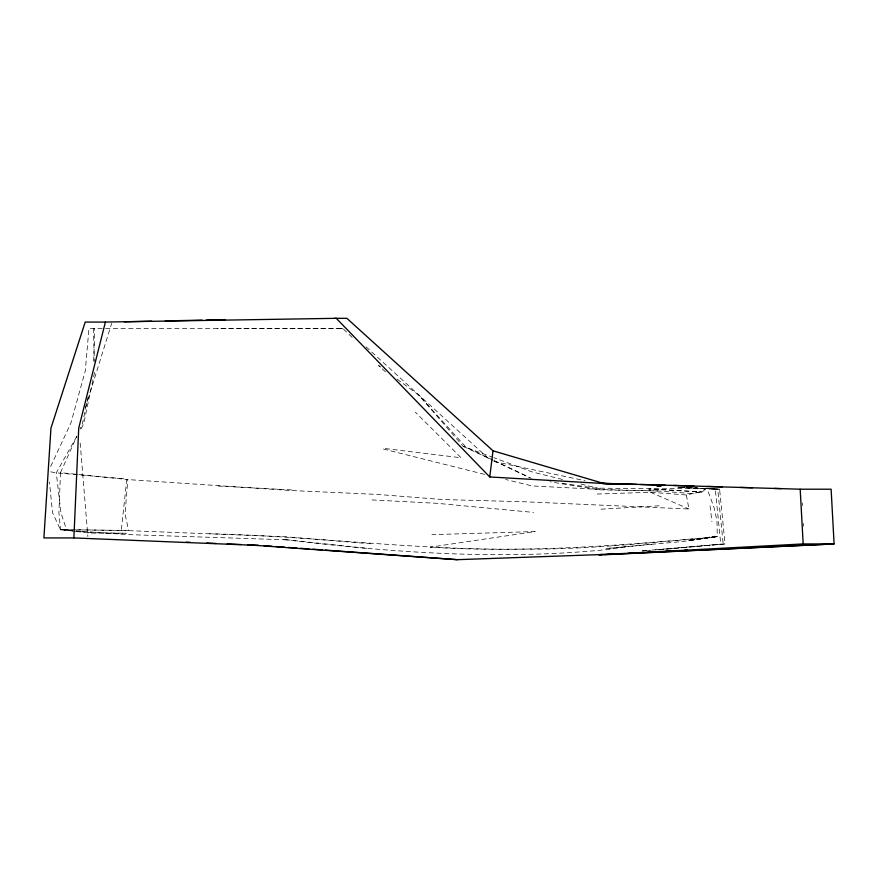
<?xml version="1.0" encoding="UTF-8"?>
<svg xmlns="http://www.w3.org/2000/svg" width="878" height="878" viewBox="0 0 878 878"><rect width="100%" height="100%" fill="white"/><g stroke="black" fill="none" stroke-linecap="round" stroke-linejoin="round"><path stroke-width="0.66" stroke-dasharray="4.39 3.29" d="M93.727 361.11L94.736 328.372M60.494 472.66L58.914 512.675L60.538 529.928L93.233 532.716L126.3 533.264L89.644 533.078L60.615 529.566L128.616 530.531L125.038 514.014L127.793 479.575L60.494 472.66L76.715 436.564M76.112 529.862L121.285 530.378L126.827 479.037L56.291 472.847L49.695 471.651M87.987 397.405L82.312 424.118L80.074 429.101M94.55 372.327L83.52 424.381L80.205 430.286M85.418 407.436L111.704 323.345M50.694 466.437L70.931 422.955L85.276 370.889L88.974 328.372L342.705 328.372L354.482 339.599M76.88 436.201L56.291 472.847L60.966 512.807L66.53 529.752L74.74 529.84M705.89 488.772L702.104 492.031L690.766 493.491L658.116 490.978L603.318 489.617L532.09 485.929L505.673 479.498M597.292 494.051L650.444 492.251L686.366 494.983L699.546 492.009L706.834 487.959L714.055 507.55L716.964 520.731L717.304 536.568L687.683 540.475L717.304 536.568C622.063 545.534 526.054 553.162 430.231 547.159L535.229 531.552L431.932 534.647M717.304 536.568L688.615 540.552L714.813 536.228C680.691 543.954 645.495 543.054 611.176 549.112C503.017 560.581 394.112 552.8 286.469 539.827L283.199 539.377L367.926 548.454M625.729 546.632L605.886 548.618L652.156 544.272M642.246 550.967L650.368 550.243M651.717 550.122L725.03 543.932L719.609 489.211L703.322 488.366M646.537 550.967L649.237 550.726M658.72 549.88L725.03 543.932M642.027 550.978L650.137 550.276M655.548 549.804L723.176 543.932L717.743 489.211L698.767 488.267M710.818 537.501C648.425 542.703 586.153 549.76 523.42 549.068C418.378 550.704 314.203 536.008 209.359 533.758M601.024 509.196L659.422 505.772M66.53 529.752L60.538 529.928L52.515 512.653L49.442 482.055M697.373 488.146L648.71 489.079L702.104 492.031L652.606 488.794L594.845 488.091L560.296 482.999M341.268 328.372L217.173 328.372M340.631 328.372L342.705 328.372M658.116 490.978L598.445 489.781L549.913 481.77M286.469 539.827L125.938 534.526L76.166 530.927M121.285 530.378L285.734 536.787L370.527 543.789M686.366 494.983L688.934 509.01L524.835 501.788L442.424 499.527L377.672 494.435L290.311 490.484L127.793 479.575M658.335 486.214L661.057 486.346L658.434 486.182M680.121 487.279L697.823 488.146L681.613 487.257M703.267 488.409L719.609 489.211L677.322 487.257M656.733 486.182L660.794 486.379M679.781 487.323L697.406 488.201M656.963 486.214L661.035 486.423M372.031 499.933L437.288 503.335L533.583 512.412M678.749 487.257L715.318 489.211L720.739 543.932M218.216 486.05L292.253 489.957M60.615 529.566L74.871 530.817M385.354 448.592L461.115 457.767L415.349 412.177M493.842 461.477L585 480.683M484.546 474.361L381.678 448.592M562.469 479.454L532.167 471.914L493.831 457.701M580.918 484.041L603.318 489.617M397.043 379.076L418.784 395.111L463.156 446.32L492.547 457.229M650.444 492.251L688.934 509.01M463.156 446.32L492.832 460.281M494.062 460.862L531.157 478.29M493.052 460.083L466.009 447.165L418.784 395.111M494.281 460.676L529.928 477.698M380.745 367.059L378.561 365.457L387.396 373.677M366.071 346.832L490.144 459.984M710.039 505.827L711.926 521.631M80.172 443.05L87.877 536.568M802.272 502.885L802.426 505.629M803.392 523.409L803.546 526.141M93.452 328.372L94.286 361.67"/><path stroke-width="1.32" d="M105.404 322.061L85.221 322.061L50.957 428.135L43.9 537.929L73.884 537.929L78.724 428.135L105.404 322.061L336.274 318.319L489.737 476.963L598.62 483.218L800.187 489.211L831.115 489.211L834.1 543.932L604.58 554.731M489.737 476.963L493.008 450.809L346.865 318.319L334.803 318.319M602.999 554.49L457.372 559.681L254.302 545.282L73.884 537.929M609.771 553.886L612.471 553.645M601.452 554.501L598.741 554.731L620.548 553.59M609.562 553.788L612.273 553.557M803.172 543.932L600.289 554.731L834.1 543.932L803.172 543.932L800.187 489.211M628.725 553.162L636.901 552.734M647.799 552.152L654.615 551.801M665.513 551.23L670.968 550.945M684.599 550.232L687.32 550.078M124.38 321.787L151.653 321.205M165.294 320.909L202.116 320.119M206.209 320.031L225.295 319.614M599.795 483.306L636.594 484.382M640.688 484.502L665.217 485.216M673.393 485.457L693.84 486.05M707.47 486.456L722.473 486.895M740.187 487.411L752.457 487.773M774.264 488.409L781.08 488.607M186.202 542.165L190.296 542.341M206.659 543.043L216.207 543.46M227.128 543.921L240.77 544.514M247.585 544.81L258.494 545.282M602.495 483.493L617.41 484.228M599.97 483.295L617.618 484.195M263.949 545.677L272.125 546.27M276.208 546.566L284.384 547.148M288.467 547.444L296.643 548.037M300.726 548.333L308.902 548.926M312.985 549.222L322.522 549.913M325.244 550.111L457.372 559.681M493.008 450.809L602.901 483.218"/></g></svg>
